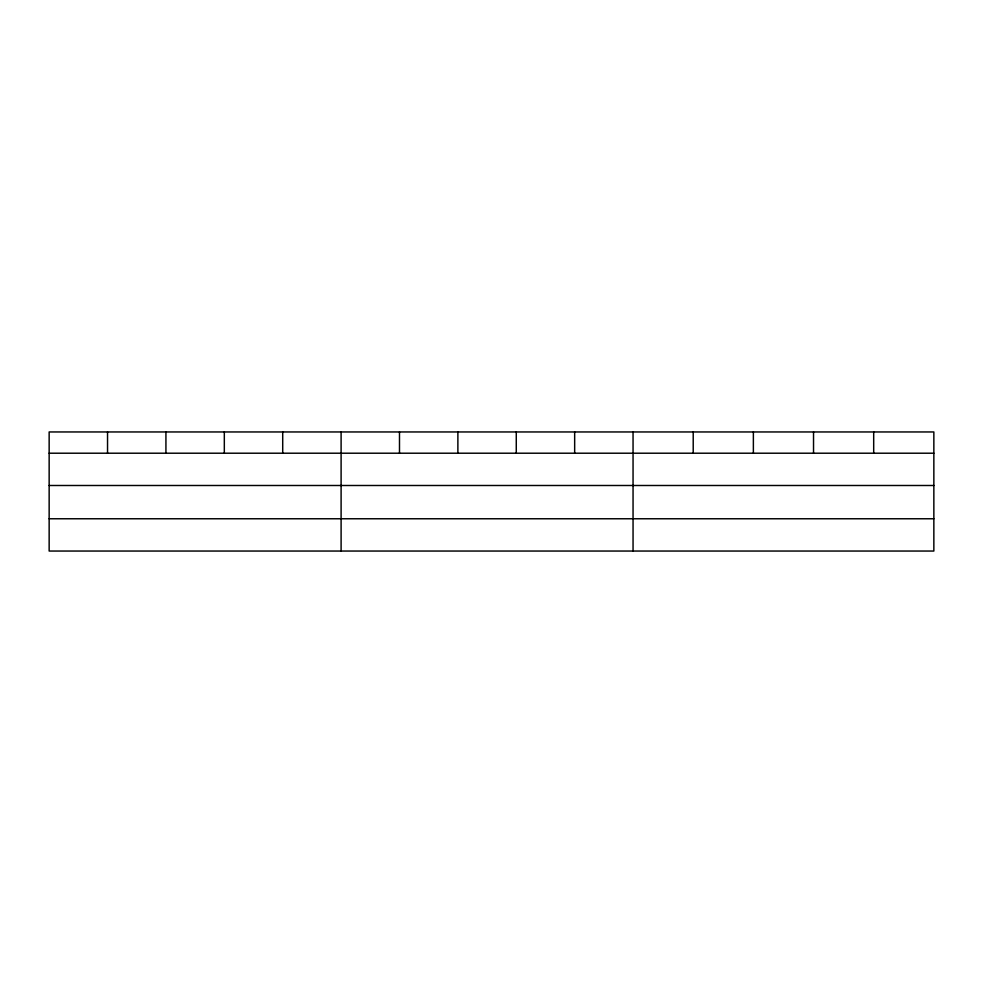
<?xml version="1.0" encoding="UTF-8"?>
<svg xmlns="http://www.w3.org/2000/svg" width="983" height="983" viewBox="0 0 983 983"><rect width="100%" height="100%" fill="white"/><g stroke="black" fill="none" stroke-linecap="round" stroke-linejoin="round"><path stroke-width="1.47" d="M933.85 485.491L933.85 431.955L49.15 431.955L49.15 551.045L933.85 551.045L933.85 485.491L49.15 485.491M49.15 453.212L933.85 453.212M49.15 518.766L933.85 518.766M873.69 431.955L873.69 453.212M813.531 431.955L813.531 453.212M753.371 431.955L753.371 453.212M693.212 431.955L693.212 453.212M633.052 431.955L633.052 551.045M574.662 431.955L574.662 453.212M516.272 431.955L516.272 453.212M457.881 431.955L457.881 453.212M399.491 431.955L399.491 453.212M341.101 431.955L341.101 551.045M282.711 431.955L282.711 453.212M224.321 431.955L224.321 453.212M165.93 431.955L165.93 453.212M107.54 431.955L107.54 453.212"/></g></svg>
